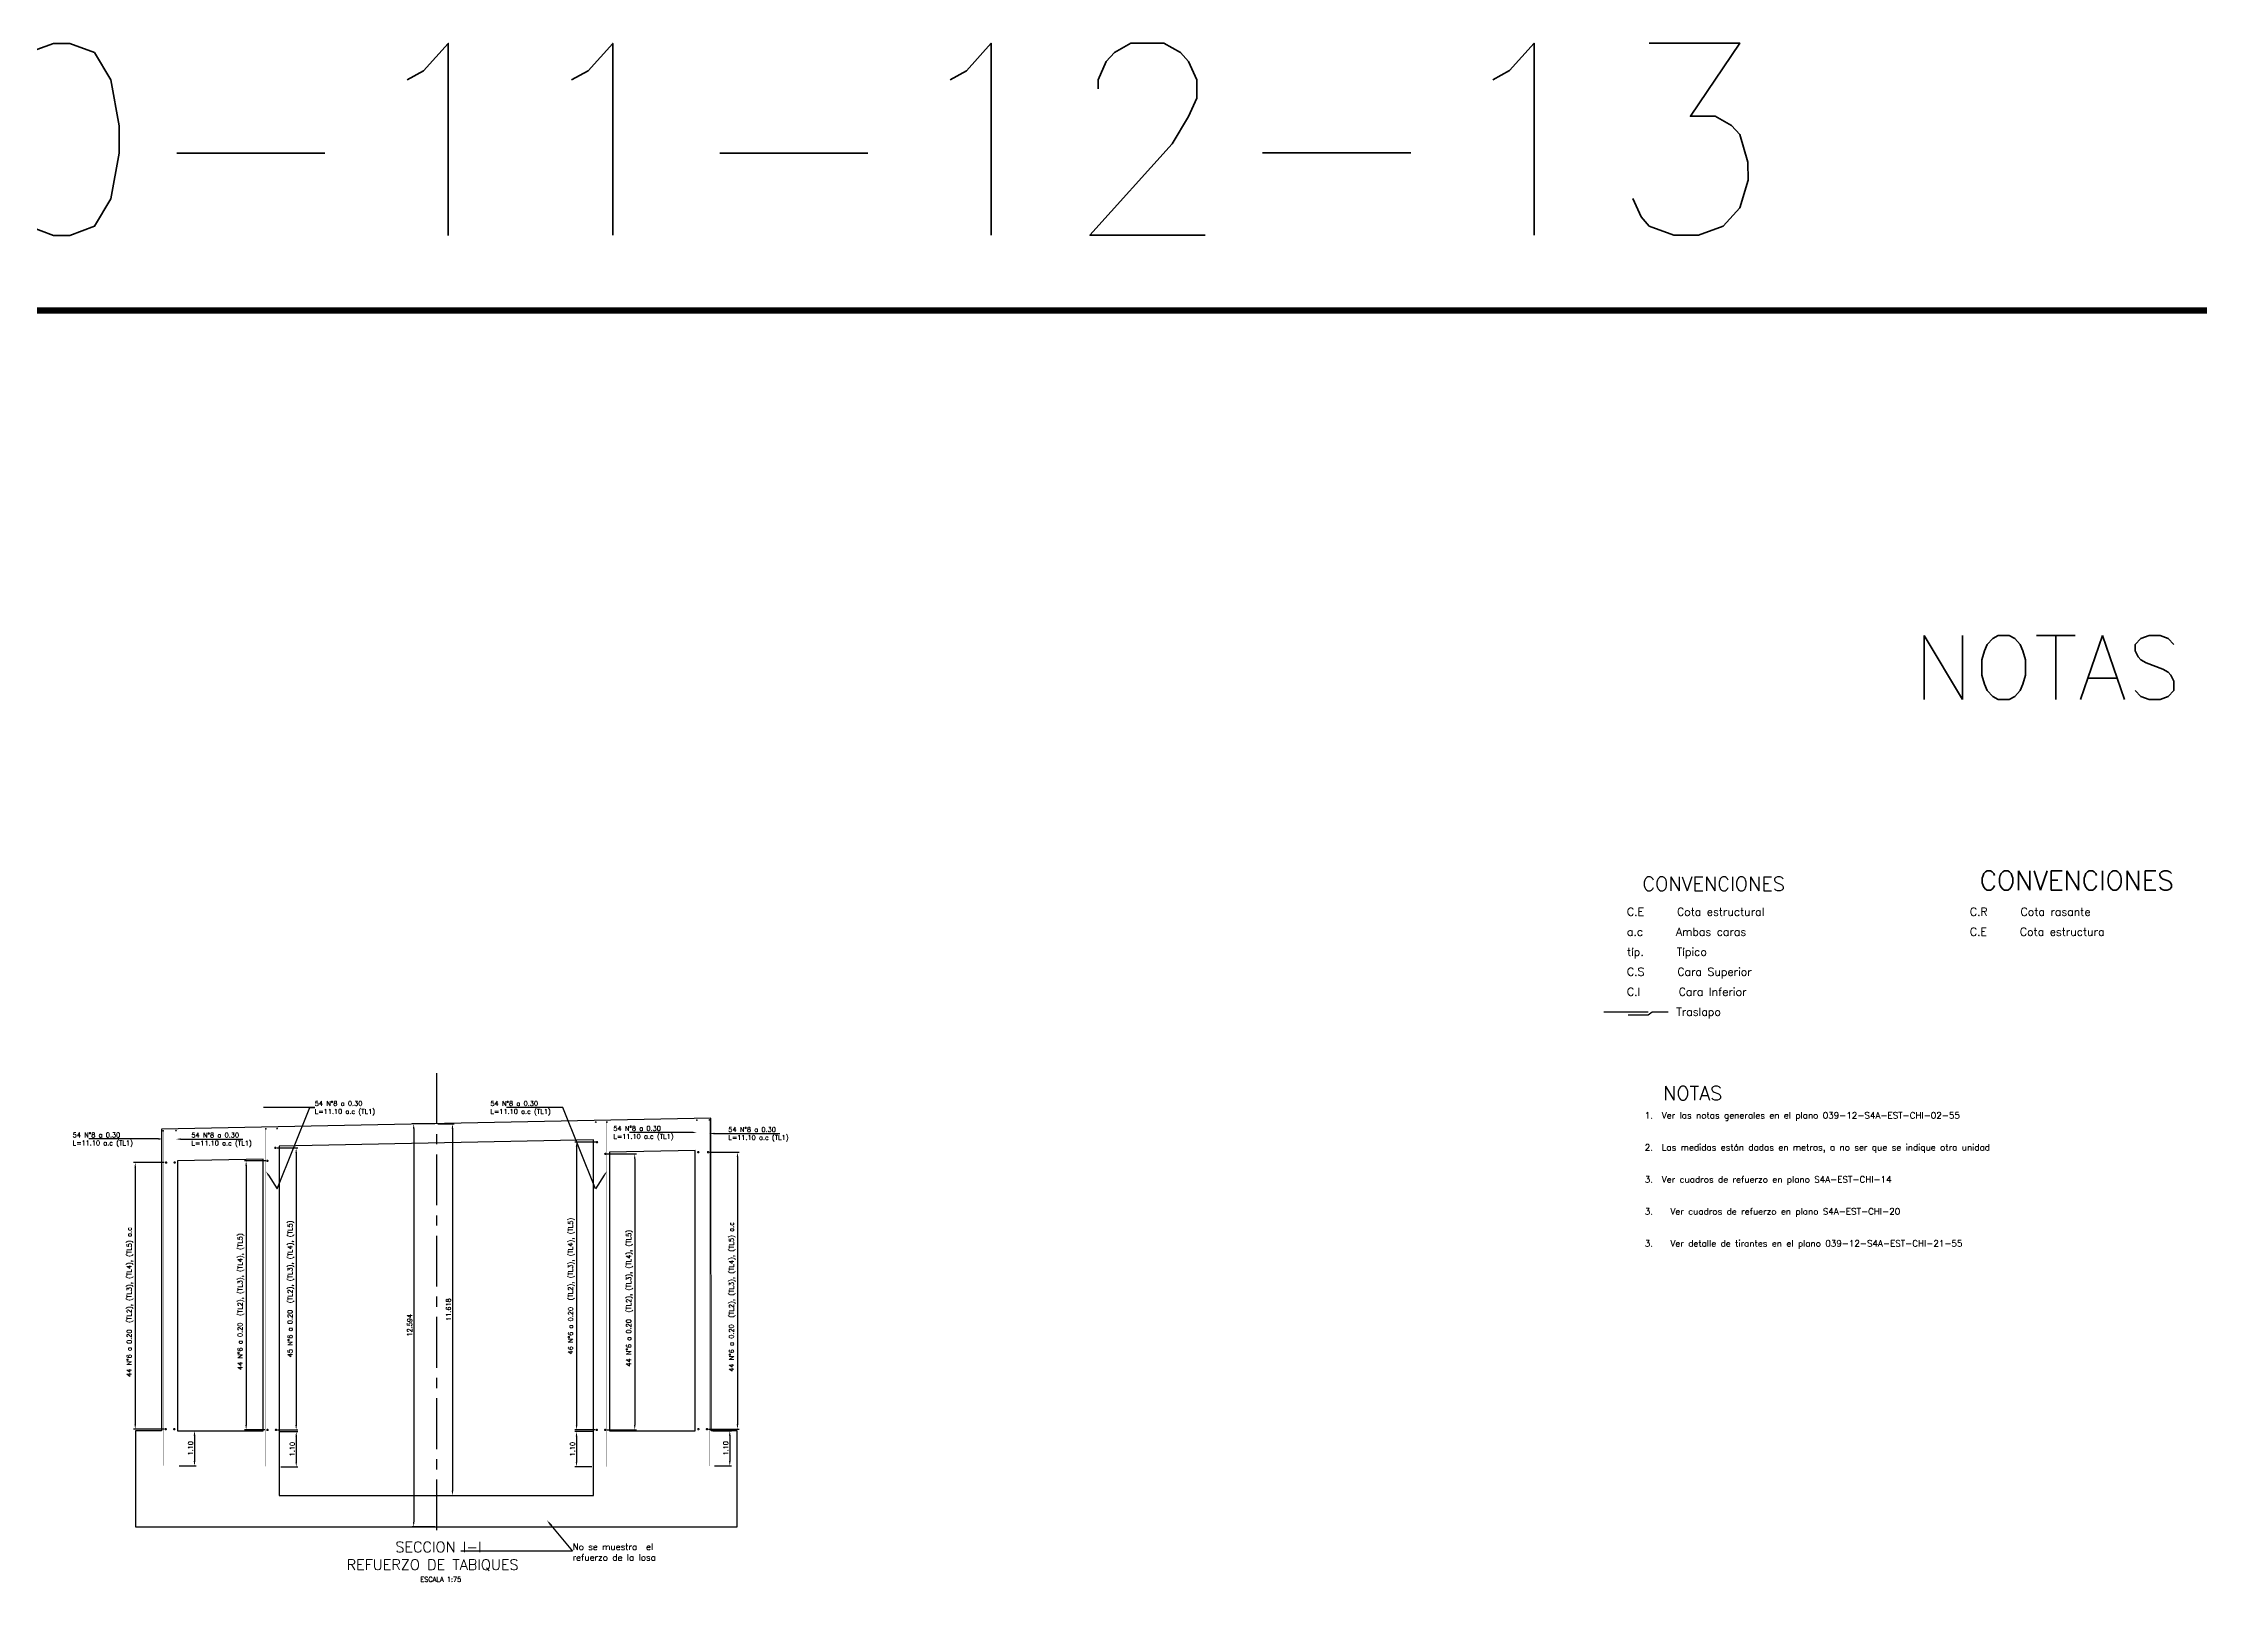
# Model space of a CAD drawing. Header units: metres. Extents: x 1080427 to 1081241, y 976768 to 977191.
# Drawn here: x 1080778.9 to 1080846.3, y 977112.7 to 977161.6 of the extents above; entities that cross this region are included whole.
import ezdxf
from ezdxf import colors
from ezdxf.entities.mleader import LeaderData, LeaderLine
from ezdxf.math import Vec2, Vec3

# ---------------------------------------------------------------- set-up
doc = ezdxf.new("R2010")
doc.units = ezdxf.units.M
doc.header["$LTSCALE"] = 25.4
doc.linetypes.add('CENTER', pattern=[2, 1.25, -0.25, 0.25, -0.25])
for name, color, linetype, lineweight in [('C-ANNO-TEXT', 140, 'Continuous', 18), ('COTA', 1, 'Continuous', 30), ('COTACIM', 20, 'Continuous', 5)]:
    doc.layers.add(name, color=color, linetype=linetype, lineweight=lineweight)
for name, color, linetype in [('CONTRAPESO', 3, 'Continuous'), ('DIMCONTRAPESO', 1, 'Continuous'), ('EJE VIA', 10, 'CENTER'), ('ESC_4PL', 7, 'Continuous'), ('REF', 6, 'Continuous'), ('REGL175', 7, 'Continuous')]:
    doc.layers.add(name, color=color, linetype=linetype)
doc.styles.add('acotado', font='romans.shx', dxfattribs={"height": 2})
doc.styles.add('romans', font='romans.shx')
doc.dimstyles.new('Copy 75', dxfattribs={"dimtxt": 0.15, "dimasz": 0.15, "dimexe": 0.05, "dimexo": 0.05, "dimgap": 0.05, "dimtad": 1, "dimzin": 0, "dimdsep": 46, "dimtxsty": 'romans', "dimcen": 0.002, "dimclrd": 1, "dimclre": 1, "dimclrt": 3, "dimadec": 4, "dimazin": 0, "dimtfac": 1, "dimtofl": 0, "dimtmove": 1, "dimatfit": 3, "dimfxl": 1, "dimtolj": 1, "dimtzin": 0, "dimarcsym": 1})

# ---------------------------------------------------------------- blocks, each defined once
blk = doc.blocks.new('*D238')
at = {"layer": 'COTACIM', "color": 1, "lineweight": -2, "transparency": 16777216}
for p, q in [((1080782.659633736, 977126.6075405179), (1080781.700715827, 977126.6075405179)), ((1080781.750715827, 977126.4575405179), (1080781.750715827, 977118.4217634107)), ((1080782.654588743, 977118.2717634107), (1080781.700715827, 977118.2717634107))]:
    blk.add_line(p, q, dxfattribs=at)
at = {"layer": 'COTACIM', "color": 1, "transparency": 16777216}
for points in [[(1080781.725715827, 977126.4575405179), (1080781.775715827, 977126.4575405179), (1080781.750715827, 977126.6075405179)], [(1080781.725715827, 977118.4217634107), (1080781.775715827, 977118.4217634107), (1080781.750715827, 977118.2717634107)]]:
    blk.add_solid(points, dxfattribs=at)
at = {"layer": 'Defpoints', "color": 0, "transparency": 16777216}
for p in [(1080782.709633736, 977126.6075405179), (1080781.750715827, 977118.2717634107), (1080782.704588743, 977118.2717634107)]:
    blk.add_point(p, dxfattribs=at)
at = {"layer": 'COTACIM', "color": 3, "transparency": 16777216, "insert": (1080781.586430113, 977122.2425176179), "char_height": 0.15, "attachment_point": 5, "rotation": 90, "style": 'romans'}
blk.add_mtext('\\A1;44 N°6 a 0.20  (TL2), (TL3), (TL4), (TL5) a.c ', dxfattribs=at)
blk = doc.blocks.new('*D239')
at = {"layer": 'Defpoints', "color": 0, "transparency": 16777216}
for p in [(1080786.201836163, 977118.1974986427), (1080786.253345197, 977117.097077518), (1080786.783250366, 977117.097077518)]:
    blk.add_point(p, dxfattribs=at)
at = {"layer": 'DIMCONTRAPESO', "color": 1, "lineweight": -2, "transparency": 16777216}
for p, q in [((1080786.251836163, 977118.1974986427), (1080786.833250366, 977118.1974986427)), ((1080786.783250366, 977118.0474986427), (1080786.783250366, 977117.247077518)), ((1080786.303345197, 977117.097077518), (1080786.833250366, 977117.097077518))]:
    blk.add_line(p, q, dxfattribs=at)
at = {"layer": 'DIMCONTRAPESO', "color": 1, "transparency": 16777216}
for points in [[(1080786.758250366, 977118.0474986427), (1080786.808250366, 977118.0474986427), (1080786.783250366, 977118.1974986427)], [(1080786.758250366, 977117.247077518), (1080786.808250366, 977117.247077518), (1080786.783250366, 977117.097077518)]]:
    blk.add_solid(points, dxfattribs=at)
at = {"layer": 'DIMCONTRAPESO', "color": 3, "transparency": 16777216, "insert": (1080786.658250365, 977117.6472880804), "char_height": 0.15, "attachment_point": 5, "rotation": 90, "style": 'romans'}
blk.add_mtext('\\A1;1.10', dxfattribs=at)
blk = doc.blocks.new('*D240')
at = {"layer": 'COTACIM', "color": 1, "lineweight": -2, "transparency": 16777216}
for p, q in [((1080786.182476481, 977127.0621403218), (1080786.830632756, 977127.0621403218)), ((1080786.780632756, 977126.9121403218), (1080786.780632756, 977118.3974986424)), ((1080786.201127693, 977118.2474986424), (1080786.830632756, 977118.2474986424))]:
    blk.add_line(p, q, dxfattribs=at)
at = {"layer": 'COTACIM', "color": 1, "transparency": 16777216}
for points in [[(1080786.755632756, 977126.9121403218), (1080786.805632756, 977126.9121403218), (1080786.780632756, 977127.0621403218)], [(1080786.755632756, 977118.3974986424), (1080786.805632756, 977118.3974986424), (1080786.780632756, 977118.2474986424)]]:
    blk.add_solid(points, dxfattribs=at)
at = {"layer": 'Defpoints', "color": 0, "transparency": 16777216}
for p in [(1080786.132476481, 977127.0621403218), (1080786.151127693, 977118.2474986424), (1080786.780632756, 977118.2474986424)]:
    blk.add_point(p, dxfattribs=at)
at = {"layer": 'COTACIM', "color": 3, "transparency": 16777216, "insert": (1080786.616347041, 977122.6548194822), "char_height": 0.15, "attachment_point": 5, "rotation": 90, "style": 'romans'}
blk.add_mtext('\\A1;45 N°6 a 0.20  (TL2), (TL3), (TL4), (TL5) ', dxfattribs=at)
blk = doc.blocks.new('*D243')
at = {"layer": 'COTACIM', "color": 1, "lineweight": -2, "transparency": 16777216}
for p, q in [((1080799.707894295, 977126.927633069), (1080800.62597449, 977126.927633069)), ((1080800.57597449, 977126.777633069), (1080800.57597449, 977118.4217634107)), ((1080799.672101574, 977118.2717634107), (1080800.62597449, 977118.2717634107))]:
    blk.add_line(p, q, dxfattribs=at)
at = {"layer": 'COTACIM', "color": 1, "transparency": 16777216}
for points in [[(1080800.55097449, 977126.777633069), (1080800.60097449, 977126.777633069), (1080800.57597449, 977126.927633069)], [(1080800.55097449, 977118.4217634107), (1080800.60097449, 977118.4217634107), (1080800.57597449, 977118.2717634107)]]:
    blk.add_solid(points, dxfattribs=at)
at = {"layer": 'Defpoints', "color": 0, "transparency": 16777216}
for p in [(1080799.657894295, 977126.927633069), (1080799.622101574, 977118.2717634107), (1080800.57597449, 977118.2717634107)]:
    blk.add_point(p, dxfattribs=at)
at = {"layer": 'COTACIM', "color": 3, "transparency": 16777216, "insert": (1080800.411688776, 977122.4025638935), "char_height": 0.15, "attachment_point": 5, "rotation": 90, "style": 'romans'}
blk.add_mtext('\\A1;44 N°6 a 0.20  (TL2), (TL3), (TL4), (TL5) a.c', dxfattribs=at)
blk = doc.blocks.new('*D241')
at = {"layer": 'Defpoints', "color": 0, "transparency": 16777216}
for p in [(1080796.124854153, 977118.1974986427), (1080795.543439951, 977117.097077518), (1080796.073345119, 977117.097077518)]:
    blk.add_point(p, dxfattribs=at)
at = {"layer": 'DIMCONTRAPESO', "color": 1, "lineweight": -2, "transparency": 16777216}
for p, q in [((1080796.074854153, 977118.1974986427), (1080795.493439951, 977118.1974986427)), ((1080795.543439951, 977118.0474986427), (1080795.543439951, 977117.247077518)), ((1080796.023345119, 977117.097077518), (1080795.493439951, 977117.097077518))]:
    blk.add_line(p, q, dxfattribs=at)
at = {"layer": 'DIMCONTRAPESO', "color": 1, "transparency": 16777216}
for points in [[(1080795.518439951, 977118.0474986427), (1080795.568439951, 977118.0474986427), (1080795.543439951, 977118.1974986427)], [(1080795.518439951, 977117.247077518), (1080795.568439951, 977117.247077518), (1080795.543439951, 977117.097077518)]]:
    blk.add_solid(points, dxfattribs=at)
at = {"layer": 'DIMCONTRAPESO', "color": 3, "transparency": 16777216, "insert": (1080795.418439951, 977117.6472880804), "char_height": 0.15, "attachment_point": 5, "rotation": 90, "style": 'romans'}
blk.add_mtext('\\A1;1.10', dxfattribs=at)
blk = doc.blocks.new('*D242')
at = {"layer": 'COTACIM', "color": 1, "lineweight": -2, "transparency": 16777216}
for p, q in [((1080796.144213835, 977127.2395833426), (1080795.496057561, 977127.2395833426)), ((1080795.546057561, 977127.0895833425), (1080795.546057561, 977118.3974986424)), ((1080796.125562624, 977118.2474986424), (1080795.496057561, 977118.2474986424))]:
    blk.add_line(p, q, dxfattribs=at)
at = {"layer": 'COTACIM', "color": 1, "transparency": 16777216}
for points in [[(1080795.521057561, 977127.0895833425), (1080795.571057561, 977127.0895833425), (1080795.546057561, 977127.2395833426)], [(1080795.521057561, 977118.3974986424), (1080795.571057561, 977118.3974986424), (1080795.546057561, 977118.2474986424)]]:
    blk.add_solid(points, dxfattribs=at)
at = {"layer": 'Defpoints', "color": 0, "transparency": 16777216}
for p in [(1080796.194213836, 977127.2395833426), (1080795.546057561, 977118.2474986424), (1080796.175562624, 977118.2474986424)]:
    blk.add_point(p, dxfattribs=at)
at = {"layer": 'COTACIM', "color": 3, "transparency": 16777216, "insert": (1080795.381771846, 977122.7435409926), "char_height": 0.15, "attachment_point": 5, "rotation": 90, "style": 'romans'}
blk.add_mtext('\\A1;46 N°6 a 0.20  (TL2), (TL3), (TL4), (TL5) ', dxfattribs=at)
blk = doc.blocks.new('*D244')
at = {"layer": 'COTACIM', "color": 1, "lineweight": -2, "transparency": 16777216}
for p, q in [((1080785.831976357, 977126.657402274), (1080785.167252026, 977126.657402274)), ((1080785.217252026, 977126.507402274), (1080785.217252026, 977118.3974986424)), ((1080785.796757089, 977118.2474986424), (1080785.167252026, 977118.2474986424))]:
    blk.add_line(p, q, dxfattribs=at)
at = {"layer": 'COTACIM', "color": 1, "transparency": 16777216}
for points in [[(1080785.192252026, 977126.507402274), (1080785.242252026, 977126.507402274), (1080785.217252026, 977126.657402274)], [(1080785.192252026, 977118.3974986424), (1080785.242252026, 977118.3974986424), (1080785.217252026, 977118.2474986424)]]:
    blk.add_solid(points, dxfattribs=at)
at = {"layer": 'Defpoints', "color": 0, "transparency": 16777216}
for p in [(1080785.881976357, 977126.657402274), (1080785.217252026, 977118.2474986424), (1080785.846757089, 977118.2474986424)]:
    blk.add_point(p, dxfattribs=at)
at = {"layer": 'COTACIM', "color": 3, "transparency": 16777216, "insert": (1080785.052966311, 977122.2553161118), "char_height": 0.15, "attachment_point": 5, "rotation": 90, "style": 'romans'}
blk.add_mtext('\\A1;44 N°6 a 0.20  (TL2), (TL3), (TL4), (TL5)', dxfattribs=at)
blk = doc.blocks.new('*D367')
at = {"layer": 'COTACIM', "color": 1, "lineweight": -2, "transparency": 16777216}
for p, q in [((1080796.495853696, 977126.872954417), (1080797.413933891, 977126.872954417)), ((1080797.363933891, 977126.722954417), (1080797.363933891, 977118.3974986427)), ((1080796.492101573, 977118.2474986427), (1080797.413933891, 977118.2474986427))]:
    blk.add_line(p, q, dxfattribs=at)
at = {"layer": 'COTACIM', "color": 1, "transparency": 16777216}
for points in [[(1080797.338933891, 977126.722954417), (1080797.388933891, 977126.722954417), (1080797.363933891, 977126.872954417)], [(1080797.338933891, 977118.3974986427), (1080797.388933891, 977118.3974986427), (1080797.363933891, 977118.2474986427)]]:
    blk.add_solid(points, dxfattribs=at)
at = {"layer": 'Defpoints', "color": 0, "transparency": 16777216}
for p in [(1080796.445853696, 977126.872954417), (1080796.442101573, 977118.2474986427), (1080797.363933891, 977118.2474986427)]:
    blk.add_point(p, dxfattribs=at)
at = {"layer": 'COTACIM', "color": 3, "transparency": 16777216, "insert": (1080797.199648177, 977122.3630921835), "char_height": 0.15, "attachment_point": 5, "rotation": 90, "style": 'romans'}
blk.add_mtext('\\A1;44 N°6 a 0.20  (TL2), (TL3), (TL4), (TL5) ', dxfattribs=at)
blk = doc.blocks.new('*D531')
at = {"layer": 'Defpoints', "color": 0, "transparency": 16777216}
for p in [(1080783.021836163, 977118.221763411), (1080783.073345197, 977117.1213422862), (1080783.603250365, 977117.1213422862)]:
    blk.add_point(p, dxfattribs=at)
at = {"layer": 'DIMCONTRAPESO', "color": 1, "lineweight": -2, "transparency": 16777216}
for p, q in [((1080783.071836163, 977118.221763411), (1080783.653250366, 977118.221763411)), ((1080783.603250365, 977118.0717634109), (1080783.603250365, 977117.2713422863)), ((1080783.123345197, 977117.1213422862), (1080783.653250366, 977117.1213422862))]:
    blk.add_line(p, q, dxfattribs=at)
at = {"layer": 'DIMCONTRAPESO', "color": 1, "transparency": 16777216}
for points in [[(1080783.578250366, 977118.0717634109), (1080783.628250365, 977118.0717634109), (1080783.603250365, 977118.221763411)], [(1080783.578250366, 977117.2713422863), (1080783.628250365, 977117.2713422863), (1080783.603250365, 977117.1213422862)]]:
    blk.add_solid(points, dxfattribs=at)
at = {"layer": 'DIMCONTRAPESO', "color": 3, "transparency": 16777216, "insert": (1080783.478250365, 977117.6715528487), "char_height": 0.15, "attachment_point": 5, "rotation": 90, "style": 'romans'}
blk.add_mtext('\\A1;1.10', dxfattribs=at)
blk = doc.blocks.new('*D532')
at = {"layer": 'Defpoints', "color": 0, "transparency": 16777216}
for p in [(1080799.753345158, 977118.2217634108), (1080799.804854193, 977117.1213422861), (1080800.334759361, 977117.1213422861)]:
    blk.add_point(p, dxfattribs=at)
at = {"layer": 'DIMCONTRAPESO', "color": 1, "lineweight": -2, "transparency": 16777216}
for p, q in [((1080799.803345158, 977118.2217634108), (1080800.384759361, 977118.2217634108)), ((1080800.334759361, 977118.0717634108), (1080800.334759361, 977117.2713422861)), ((1080799.854854193, 977117.1213422861), (1080800.384759361, 977117.1213422861))]:
    blk.add_line(p, q, dxfattribs=at)
at = {"layer": 'DIMCONTRAPESO', "color": 1, "transparency": 16777216}
for points in [[(1080800.309759361, 977118.0717634108), (1080800.359759361, 977118.0717634108), (1080800.334759361, 977118.2217634108)], [(1080800.309759361, 977117.2713422861), (1080800.359759361, 977117.2713422861), (1080800.334759361, 977117.1213422861)]]:
    blk.add_solid(points, dxfattribs=at)
at = {"layer": 'DIMCONTRAPESO', "color": 3, "transparency": 16777216, "insert": (1080800.209759361, 977117.6715528487), "char_height": 0.15, "attachment_point": 5, "rotation": 90, "style": 'romans'}
blk.add_mtext('\\A1;1.10', dxfattribs=at)
blk = doc.blocks.new('*D857')
at = {"layer": 'COTA', "color": 1, "lineweight": -2, "transparency": 16777216}
for p, q in [((1080791.113345158, 977127.8157634108), (1080790.404457697, 977127.8157634108)), ((1080790.454457697, 977127.6657634107), (1080790.454457697, 977115.3717634109)), ((1080791.113345158, 977115.2217634108), (1080790.404457697, 977115.2217634108))]:
    blk.add_line(p, q, dxfattribs=at)
at = {"layer": 'COTA', "color": 1, "transparency": 16777216}
for points in [[(1080790.429457698, 977127.6657634107), (1080790.479457697, 977127.6657634107), (1080790.454457697, 977127.8157634108)], [(1080790.429457698, 977115.3717634109), (1080790.479457697, 977115.3717634109), (1080790.454457697, 977115.2217634108)]]:
    blk.add_solid(points, dxfattribs=at)
at = {"layer": 'Defpoints', "color": 0, "transparency": 16777216}
for p in [(1080791.163345158, 977127.8157634108), (1080790.454457697, 977115.2217634108), (1080791.163345158, 977115.2217634108)]:
    blk.add_point(p, dxfattribs=at)
at = {"layer": 'COTA', "color": 3, "transparency": 16777216, "insert": (1080790.329457697, 977121.518763411), "char_height": 0.15, "attachment_point": 5, "rotation": 90, "style": 'romans'}
blk.add_mtext('\\A1;12.594', dxfattribs=at)
blk = doc.blocks.new('*D858')
at = {"layer": 'COTA', "color": 1, "lineweight": -2, "transparency": 16777216}
for p, q in [((1080791.209910532, 977127.8157634108), (1080791.717057515, 977127.8157634108)), ((1080791.667057515, 977127.6657634107), (1080791.667057515, 977116.3474986426)), ((1080791.213345158, 977116.1974986426), (1080791.717057515, 977116.1974986426))]:
    blk.add_line(p, q, dxfattribs=at)
at = {"layer": 'COTA', "color": 1, "transparency": 16777216}
for points in [[(1080791.642057515, 977127.6657634107), (1080791.692057515, 977127.6657634107), (1080791.667057515, 977127.8157634108)], [(1080791.642057515, 977116.3474986426), (1080791.692057515, 977116.3474986426), (1080791.667057515, 977116.1974986426)]]:
    blk.add_solid(points, dxfattribs=at)
at = {"layer": 'Defpoints', "color": 0, "transparency": 16777216}
for p in [(1080791.159910532, 977127.8157634108), (1080791.163345158, 977116.1974986426), (1080791.667057515, 977116.1974986426)]:
    blk.add_point(p, dxfattribs=at)
at = {"layer": 'COTA', "color": 3, "transparency": 16777216, "insert": (1080791.542057515, 977122.0066310269), "char_height": 0.15, "attachment_point": 5, "rotation": 90, "style": 'romans'}
blk.add_mtext('\\A1;11.618', dxfattribs=at)

msp = doc.modelspace()

# ---------------------------------------------------------------- linework, layer by layer
at = {"layer": 'CONTRAPESO'}
msp.add_lwpolyline([(1080799.746475906, 977127.9874947182), (1080782.573345158, 977127.6440321034), (1080782.573345158, 977118.2217634108), (1080781.763345158, 977118.2217634108), (1080781.763345158, 977115.2217634108), (1080800.563345158, 977115.2217634108), (1080800.563345158, 977118.2217634108), (1080799.753345158, 977118.2217634108)], close=True, dxfattribs=at)
for points in [[(1080796.073292583, 977118.1974986426), (1080796.073230679, 977127.3139098258), (1080786.251876146, 977127.1174827351), (1080786.253345159, 977116.1974986427), (1080796.073292583, 977116.1974986426), (1080796.073292583, 977118.1974986426)], [(1080799.253292583, 977118.2217634108), (1080799.253393463, 977126.9776330693), (1080796.573345158, 977126.9240321033), (1080796.573345158, 977118.221763411), (1080799.253292583, 977118.2217634108), (1080799.253292583, 977118.2217634108)], [(1080785.753292583, 977118.2217634108), (1080785.752130219, 977126.7074078246), (1080783.073149236, 977126.6538282048), (1080783.073345158, 977118.221763411), (1080785.753292583, 977118.2217634108), (1080785.753292583, 977118.2217634108)]]:
    msp.add_lwpolyline(points, dxfattribs=at)
at = {"layer": 'COTA', "const_width": 0.2}
msp.add_lwpolyline([(1080619.797527145, 977153.2340773521), (1081240.811784207, 977153.2340773521), (1081240.811784207, 976870.9409858824), (1080619.797527145, 976870.9409858824)], close=True, dxfattribs=at)
at = {"layer": 'COTA', "color": 6, "ltscale": 0.005, "transparency": 33554687}
for points in [[(1080827.652847954, 977131.3186059864), (1080829.041311877, 977131.3186059864)], [(1080828.416722753, 977131.2170101115), (1080829.041311877, 977131.2170101115), (1080829.172040062, 977131.3186059864), (1080829.670742961, 977131.3186059864)]]:
    msp.add_lwpolyline(points, dxfattribs=at)
at = {"layer": 'EJE VIA', "ltscale": 0.05}
msp.add_lwpolyline([(1080791.163345158, 977129.3975404637), (1080791.163345158, 977114.9848316117)], dxfattribs=at)
at = {"layer": 'REF', "ltscale": 0.1}
for points, const_width in [([(1080782.641345158, 977127.5957063658, -1), (1080782.605345159, 977127.5957063658, -1)], 0.02), ([(1080783.04255179, 977127.6030458368, -1), (1080783.006551791, 977127.6030458368, -1)], 0.02), ([(1080785.851720152, 977127.6568052723, -1), (1080785.815720152, 977127.6568052723, -1)], 0.02), ([(1080786.200736735, 977127.6662098805, -1), (1080786.164736736, 977127.6662098805, -1)], 0.02), ([(1080796.126060895, 977127.8654364189, 1), (1080796.162060895, 977127.8654364189, 1)], 0.02), ([(1080796.47388146, 977127.8708020938, 1), (1080796.50988146, 977127.8708020938, 1)], 0.02), ([(1080799.284138526, 977127.9279468332, 1), (1080799.320138526, 977127.9279468332, 1)], 0.02), ([(1080799.681704171, 977127.9358934349, 1), (1080799.717704171, 977127.9358934349, 1)], 0.02), ([(1080786.150476481, 977127.0621403217, -1), (1080786.114476481, 977127.0621403217, -1)], 0.04), ([(1080796.165544524, 977127.2395833425, 1), (1080796.201544524, 977127.2395833425, 1)], 0.04), ([(1080799.332517631, 977126.9276330691, 1), (1080799.368517631, 977126.9276330691, 1)], 0.04), ([(1080799.639894295, 977126.9276330691, 1), (1080799.675894295, 977126.9276330691, 1)], 0.04), ([(1080782.73406365, 977126.6038282049, -1), (1080782.698063651, 977126.6038282049, -1)], 0.04), ([(1080783.0006026, 977126.6038282049, -1), (1080782.9646026, 977126.6038282049, -1)], 0.04), ([(1080785.899976357, 977126.6574022738, -1), (1080785.863976358, 977126.6574022738, -1)], 0.04), ([(1080796.427853697, 977126.8729544171, 1), (1080796.463853696, 977126.8729544171, 1)], 0.04), ([(1080782.722588743, 977118.2717634108, -1), (1080782.686588743, 977118.2717634108, -1)], 0.04), ([(1080782.989127693, 977118.2717634108, -1), (1080782.953127693, 977118.2717634108, -1)], 0.04), ([(1080785.902588743, 977118.2474986425, -1), (1080785.866588743, 977118.2474986425, -1)], 0.04), ([(1080786.169127693, 977118.2474986425, -1), (1080786.133127693, 977118.2474986425, -1)], 0.04), ([(1080796.157562624, 977118.2474986425, 1), (1080796.193562624, 977118.2474986425, 1)], 0.04), ([(1080796.424101573, 977118.2474986425, 1), (1080796.460101573, 977118.2474986425, 1)], 0.04), ([(1080799.337562624, 977118.2717634108, 1), (1080799.373562624, 977118.2717634108, 1)], 0.04), ([(1080799.604101574, 977118.2717634108, 1), (1080799.640101573, 977118.2717634108, 1)], 0.04)]:
    msp.add_lwpolyline(points, format="xyb", close=True, dxfattribs=dict(at, const_width=const_width))
at = {"layer": 'REF', "ltscale": 0.1, "const_width": 0.005}
for points in [[(1080785.833720152, 977127.6589709498), (1080785.833720151, 977118.2231093673), (1080785.833720151, 977117.1078636581)], [(1080786.182736736, 977127.6662098804), (1080786.182736735, 977118.2303482979), (1080786.182736735, 977117.116764448)], [(1080796.144060895, 977127.8654364188), (1080796.144060895, 977118.4295748363), (1080796.144060895, 977117.0970775181)], [(1080796.49188146, 977127.8729677713), (1080796.49188146, 977118.4371061887), (1080796.49188146, 977117.0970775182)], [(1080799.302148528, 977117.1290286089), (1080799.30215853, 977127.9279468333), (1080799.30215853, 977127.9279468333)], [(1080799.699704171, 977127.9358934348), (1080799.699704171, 977117.1213422134), (1080799.699704171, 977117.1213422134)], [(1080782.623345159, 977127.5957063657), (1080782.623345159, 977117.1263905907), (1080782.623345159, 977117.1263905907)], [(1080783.024541789, 977117.1290286089), (1080783.024541789, 977127.5989995643), (1080783.024541789, 977127.5989995643)]]:
    msp.add_lwpolyline(points, dxfattribs=at)

# ---------------------------------------------------------------- texts
at = {"layer": 'C-ANNO-TEXT', "color": 4, "ltscale": 0.1, "transparency": 33554687, "attachment_point": 1, "line_spacing_factor": 1.5, "style": 'romans'}
for s, insert, char_height, width in [('\\A1;\\pi-1.75,l1.75;C.E      Cota estructural\\Pa.c      Ambas caras \\P\\pi0,l0;típ.      Típico\\P\\pi-1.75,l1.75;C.S      Cara Superior\\P\\pi0,l0;C.I       Cara Inferior\\P         Traslapo   ', (1080828.378924836, 977134.5671238336), 0.25, 14.635), ('\\A1;\\pi-1.75,l1.75,t2;C.R      Cota rasante \\P\\ptz;C.E      Cota estructura\\P  ', (1080839.097475666, 977134.5671238336), 0.25, 14.635), ('1.  Ver las notas generales en el plano 039-12-S4A-EST-CHI-02-55  \\P\\P2.  Las medidas están dadas en metros, a no ser que se indique otra unidad\\P\\P3.  Ver cuadros de refuerzo en plano S4A-EST-CHI-14\\P\\P3.^IVer cuadros de refuerzo en plano S4A-EST-CHI-20\\P\\P3.^IVer detalle de tirantes en el plano 039-12-S4A-EST-CHI-21-55 \\P    ', (1080828.936823329, 977128.1767520438), 0.2, 13.78606767346151)]:
    msp.add_mtext(s, dxfattribs=dict(at, insert=insert, char_height=char_height, width=width))
at = {"layer": 'COTA', "linetype": 'Continuous', "transparency": 33554687, "insert": (1080842.441308416, 977135.4199037494), "char_height": 0.6, "width": 8.84186757263349, "attachment_point": 5, "style": 'acotado'}
msp.add_mtext('{\\C0;CONVENCIONES}', dxfattribs=at)
at = {"layer": 'ESC_4PL', "insert": (1080585.89631271, 977171.5513878097), "char_height": 6, "width": 322.6256756801455, "attachment_point": 1, "rotation": 0.009094568114063433, "style": 'romans'}
msp.add_mtext('\\pi86.064;\\PCONTRAPESO EJE A 09-10-11-12-13', dxfattribs=at)
at = {"layer": 'REGL175', "transparency": 33554687, "style": 'romans'}
msp.add_text('NOTAS', height=0.44, dxfattribs=at).set_placement((1080829.50707117, 977128.5518744973))
at = {"layer": 'REGL175', "style": 'romans'}
for s, insert, char_height, width, attachment_point in [('NOTAS', (1080841.526842789, 977143.0754248577), 2, 41.76364293761458, 2), ('\\pi6.5858;{\\C0;SECCION I-I\\P\\pi5.0615;REFUERZO DE TABIQUES\\P\\pi7.3672;\\H0.45455x;\\C3;ESCALA 1:75}', (1080783.294882306, 977114.7526148774), 0.33, 14.49150362575892, 1)]:
    msp.add_mtext(s, dxfattribs=dict(at, insert=insert, char_height=char_height, width=width, attachment_point=attachment_point))
at = {"layer": 'REGL175', "transparency": 33554687, "insert": (1080831.089165776, 977135.3152835836), "char_height": 0.44, "width": 8.84186757263349, "attachment_point": 5, "style": 'romans'}
msp.add_mtext('{\\C0;CONVENCIONES}', dxfattribs=at)

# ---------------------------------------------------------------- dimensions: what is measured, and where the dimension line sits
at = {"layer": 'COTA', "color": 2}
for base, p1, p2, picture, middle in [((1080790.454457697, 977115.2217634108), (1080791.163345158, 977127.8157634108), (1080791.163345158, 977115.2217634108), '*D857', (1080790.329457697, 977121.518763411)), ((1080791.667057515, 977116.1974986426), (1080791.159910532, 977127.8157634108), (1080791.163345158, 977116.1974986426), '*D858', (1080791.542057515, 977122.0066310269))]:
    dim = msp.add_linear_dim(base=base, p1=p1, p2=p2, angle=90, dimstyle='Copy 75', override={"dimdec": 3}, dxfattribs=at)
    dim.commit()
    dim.dimension.update_dxf_attribs({"geometry": picture, "text_midpoint": middle})
at = {"layer": 'COTACIM'}
for base, p1, p2, text, picture, middle in [((1080786.780632756, 977118.2474986424), (1080786.132476481, 977127.0621403218), (1080786.151127693, 977118.2474986424), '45 N°6 a 0.20  (TL2), (TL3), (TL4), (TL5) ', '*D240', (1080786.616347041, 977122.6548194822)), ((1080795.546057561, 977118.2474986424), (1080796.194213836, 977127.2395833426), (1080796.175562624, 977118.2474986424), '46 N°6 a 0.20  (TL2), (TL3), (TL4), (TL5) ', '*D242', (1080795.381771846, 977122.7435409926))]:
    dim = msp.add_linear_dim(base=base, p1=p1, p2=p2, angle=90, text=text, dimstyle='Copy 75', dxfattribs=at)
    dim.commit()
    dim.dimension.update_dxf_attribs({"geometry": picture, "text_midpoint": middle})
for base, p1, p2, text, picture, middle in [((1080781.750715827, 977118.2717634107), (1080782.709633736, 977126.6075405179), (1080782.704588743, 977118.2717634107), '44 N°6 a 0.20  (TL2), (TL3), (TL4), (TL5) a.c ', '*D238', (1080781.750715827, 977122.2425176179)), ((1080785.217252026, 977118.2474986424), (1080785.881976357, 977126.657402274), (1080785.846757089, 977118.2474986424), '44 N°6 a 0.20  (TL2), (TL3), (TL4), (TL5)', '*D244', (1080785.217252026, 977122.2553161118)), ((1080797.363933891, 977118.2474986427), (1080796.445853696, 977126.872954417), (1080796.442101573, 977118.2474986427), '44 N°6 a 0.20  (TL2), (TL3), (TL4), (TL5) ', '*D367', (1080797.363933891, 977122.3630921835)), ((1080800.57597449, 977118.2717634107), (1080799.657894295, 977126.927633069), (1080799.622101574, 977118.2717634107), '44 N°6 a 0.20  (TL2), (TL3), (TL4), (TL5) a.c', '*D243', (1080800.57597449, 977122.4025638935))]:
    dim = msp.add_linear_dim(base=base, p1=p1, p2=p2, angle=90, text=text, dimstyle='Copy 75', dxfattribs=at)
    dim.commit()
    dim.dimension.update_dxf_attribs({"geometry": picture, "text_midpoint": middle, "dimtype": 160})
at = {"layer": 'DIMCONTRAPESO'}
for base, p1, p2, picture, middle in [((1080783.603250365, 977117.1213422862), (1080783.021836163, 977118.221763411), (1080783.073345197, 977117.1213422862), '*D531', (1080783.478250365, 977117.6715528487)), ((1080786.783250366, 977117.097077518), (1080786.201836163, 977118.1974986427), (1080786.253345197, 977117.097077518), '*D239', (1080786.658250365, 977117.6472880804)), ((1080795.543439951, 977117.097077518), (1080796.124854153, 977118.1974986427), (1080796.073345119, 977117.097077518), '*D241', (1080795.418439951, 977117.6472880804)), ((1080800.334759361, 977117.1213422861), (1080799.753345158, 977118.2217634108), (1080799.804854193, 977117.1213422861), '*D532', (1080800.209759361, 977117.6715528487))]:
    dim = msp.add_linear_dim(base=base, p1=p1, p2=p2, angle=90, dimstyle='Copy 75', dxfattribs=at)
    dim.commit()
    dim.dimension.update_dxf_attribs({"geometry": picture, "text_midpoint": middle})

# ---------------------------------------------------------------- leaders
at = {"layer": 'COTACIM'}
ml = msp.add_multileader_mtext('Standard', dxfattribs=at)
ml.set_content('\\A1;54 N°8 a 0.30\\PL=11.10 a.c (TL1)', color=3, style='romans')
ml.set_leader_properties(color=256)
ml.build(insert=Vec2(0, 0))
ml.multileader.update_dxf_attribs({"text_left_attachment_type": 6, "text_right_attachment_type": 6, "dogleg_length": 0.1560199508385566, "arrow_head_size": 0.15})
ctx = ml.context
ctx.base_point, ctx.char_height, ctx.arrow_head_size, ctx.landing_gap_size, ctx.plane_origin = Vec3(1080787.36395085, 977128.3247524208), 0.15, 0.15, 0, Vec3(1080787.606351621, 977122.5913671878)
ctx.left_attachment, ctx.right_attachment = 6, 6
notes = []
notes.append((ctx, [(0, (1, 1, 0), (1080787.2079309, 977128.3247524208), (1, 0), 0.1560199508385565, [(1, [(1080785.834808857, 977126.3346281647), (1080786.184279078, 977125.7790119232)], 0, [])])]))
ctx.mtext.insert, ctx.mtext.width, ctx.mtext.defined_height, ctx.mtext.flow_direction = Vec3(1080787.36395085, 977128.5247524207), 3.695878209779039, 1.43705962610298, 5
ml = msp.add_multileader_mtext('Standard', dxfattribs=at)
ml.set_content('\\A1;54 N°8 a 0.30\\PL=11.10 a.c (TL1)', color=3, style='romans')
ml.set_leader_properties(color=256)
ml.build(insert=Vec2(0, 0))
ml.multileader.update_dxf_attribs({"text_left_attachment_type": 6, "text_right_attachment_type": 6, "dogleg_length": 0.1560199508385566, "arrow_head_size": 0.15})
ctx = ml.context
ctx.base_point, ctx.char_height, ctx.arrow_head_size, ctx.landing_gap_size, ctx.plane_origin = Vec3(1080792.855596609, 977128.3247524208), 0.15, 0.15, 0, Vec3(1080794.720338695, 977122.5913671878)
ctx.left_attachment, ctx.right_attachment = 6, 6
notes.append((ctx, [(0, (1, 1, 0), (1080795.118759417, 977128.3247524208), (-1, 0), 0.1560199508385565, [(1, [(1080796.49188146, 977126.3346281647), (1080796.142411239, 977125.7790119232)], 0, [])])]))
ctx.mtext.insert, ctx.mtext.width, ctx.mtext.defined_height, ctx.mtext.flow_direction = Vec3(1080792.855596609, 977128.5247524207), 3.695878209779039, 1.43705962610298, 5
ml = msp.add_multileader_mtext('Standard', dxfattribs=at)
ml.set_content('\\A1;54 N°8 a 0.30\\PL=11.10 a.c (TL1)', color=3, style='romans')
ml.set_leader_properties(color=256)
ml.build(insert=Vec2(0, 0))
ml.multileader.update_dxf_attribs({"text_left_attachment_type": 6, "text_right_attachment_type": 6, "dogleg_length": 0.1560199508385566, "arrow_head_size": 0.15})
ctx = ml.context
ctx.base_point, ctx.char_height, ctx.arrow_head_size, ctx.landing_gap_size, ctx.plane_origin = Vec3(1080796.696199447, 977127.5461163496), 0.15, 0.15, 0, Vec3(1080800.095260389, 977124.2547652787)
ctx.left_attachment, ctx.right_attachment = 6, 6
notes.append((ctx, [(0, (1, 1, 0), (1080798.959362255, 977127.5461163496), (-1, 0), 0.1560199508385566, [(0, [(1080799.30215853, 977127.5458073495)], 0, [])])]))
ctx.mtext.insert, ctx.mtext.width, ctx.mtext.flow_direction = Vec3(1080796.696199447, 977127.7461163496), 3.543582006590441, 5
ml = msp.add_multileader_mtext('Standard', dxfattribs=at)
ml.set_content('\\A1;54 N°8 a 0.30\\PL=11.10 a.c (TL1)', color=3, style='romans')
ml.set_leader_properties(color=256)
ml.build(insert=Vec2(0, 0))
ml.multileader.update_dxf_attribs({"text_left_attachment_type": 6, "text_right_attachment_type": 6, "dogleg_length": 0.1560199508385566, "arrow_head_size": 0.15})
ctx = ml.context
ctx.base_point, ctx.char_height, ctx.arrow_head_size, ctx.landing_gap_size, ctx.plane_origin = Vec3(1080800.290635714, 977127.5114567467), 0.15, 0.15, 0, Vec3(1080803.696191874, 977123.287853998)
ctx.left_attachment, ctx.right_attachment = 6, 6
notes.append((ctx, [(1, (1, 1, 0), (1080800.184214307, 977127.5114567467), (1, 0), 0.1064214069338349, [(0, [(1080799.699704171, 977127.5114567467)], 0, [])])]))
ctx.mtext.insert, ctx.mtext.width, ctx.mtext.flow_direction = Vec3(1080800.290635714, 977127.7114567467), 3.334159162594005, 5
ml = msp.add_multileader_mtext('Standard', dxfattribs=at)
ml.set_content('\\A1;54 N°8 a 0.30\\PL=11.10 a.c (TL1)', color=3, style='romans')
ml.set_leader_properties(color=256)
ml.build(insert=Vec2(0, 0))
ml.multileader.update_dxf_attribs({"text_left_attachment_type": 6, "text_right_attachment_type": 6, "dogleg_length": 0.1560199508385566, "arrow_head_size": 0.15})
ctx = ml.context
ctx.base_point, ctx.char_height, ctx.arrow_head_size, ctx.landing_gap_size, ctx.plane_origin = Vec3(1080779.795267159, 977127.3407135213), 0.15, 0.15, 0, Vec3(1080778.630498443, 977123.1171107728)
ctx.left_attachment, ctx.right_attachment = 6, 6
notes.append((ctx, [(1, (1, 1, 0), (1080782.058429966, 977127.3407135213), (-1, 0), 0.1560199508385566, [(0, [(1080782.623345159, 977127.3407135213)], 0, [])])]))
ctx.mtext.insert, ctx.mtext.width, ctx.mtext.flow_direction = Vec3(1080779.795267159, 977127.5407135213), 4.302312320098281, 5
ml = msp.add_multileader_mtext('Standard', dxfattribs=at)
ml.set_content('\\A1;54 N°8 a 0.30\\PL=11.10 a.c (TL1)', color=3, style='romans')
ml.set_leader_properties(color=256)
ml.build(insert=Vec2(0, 0))
ml.multileader.update_dxf_attribs({"text_left_attachment_type": 6, "text_right_attachment_type": 6, "dogleg_length": 0.1560199508385566, "arrow_head_size": 0.15})
ctx = ml.context
ctx.base_point, ctx.char_height, ctx.arrow_head_size, ctx.landing_gap_size, ctx.plane_origin = Vec3(1080783.50855213, 977127.3350587749), 0.15, 0.15, 0, Vec3(1080782.231429928, 977124.2008567209)
ctx.left_attachment, ctx.right_attachment = 6, 6
notes.append((ctx, [(0, (1, 1, 0), (1080783.352532179, 977127.3350587749), (1, 0), 0.1560199508385566, [(0, [(1080783.024531787, 977127.3373525293)], 0, [])])]))
ctx.mtext.insert, ctx.mtext.width, ctx.mtext.flow_direction = Vec3(1080783.50855213, 977127.5350587749), 2.777508817147464, 5
ml = msp.add_multileader_mtext('Standard', dxfattribs=at)
ml.set_content('No se muestra  el refuerzo de la losa', color=3, style='romans')
ml.set_leader_properties(color=1)
ml.build(insert=Vec2(0, 0))
ml.multileader.update_dxf_attribs({"text_left_attachment_type": 6, "text_right_attachment_type": 6, "dogleg_length": 0, "arrow_head_size": 0.2})
ctx = ml.context
ctx.base_point, ctx.char_height, ctx.arrow_head_size, ctx.landing_gap_size, ctx.plane_origin = Vec3(1080795.421304413, 977114.4551055009, 308.056640625), 0.2, 0.2, 0, Vec3(1080794.656185203, 977112.5346771096, 308.056640625)
ctx.left_attachment, ctx.right_attachment = 6, 6
notes.append((ctx, [(0, (1, 1, 0), (1080795.421304413, 977114.4551055009, 308.056640625), (1, 0), 0, [(0, [(1080794.61677183, 977115.4291605095, 308.056640625)], 0, [])])]))
ctx.mtext.insert, ctx.mtext.width, ctx.mtext.flow_direction = Vec3(1080795.421304413, 977114.6951055009, 308.056640625), 3.456050716806203, 5
for ctx, leaders in notes:
    for number, flags, end, landing, length, lines in leaders:
        leader = LeaderData()
        leader.index, (leader.has_last_leader_line, leader.has_dogleg_vector, leader.attachment_direction) = number, flags
        leader.last_leader_point, leader.dogleg_vector, leader.dogleg_length = Vec3(end), Vec3(landing), length
        for number, points, colour, breaks in lines:
            line = LeaderLine()
            line.index, line.vertices, line.color, line.breaks = number, Vec3.list(points), colors.encode_raw_color(colour), breaks
            leader.lines.append(line)
        ctx.leaders.append(leader)

doc.saveas('drawing.dxf')
